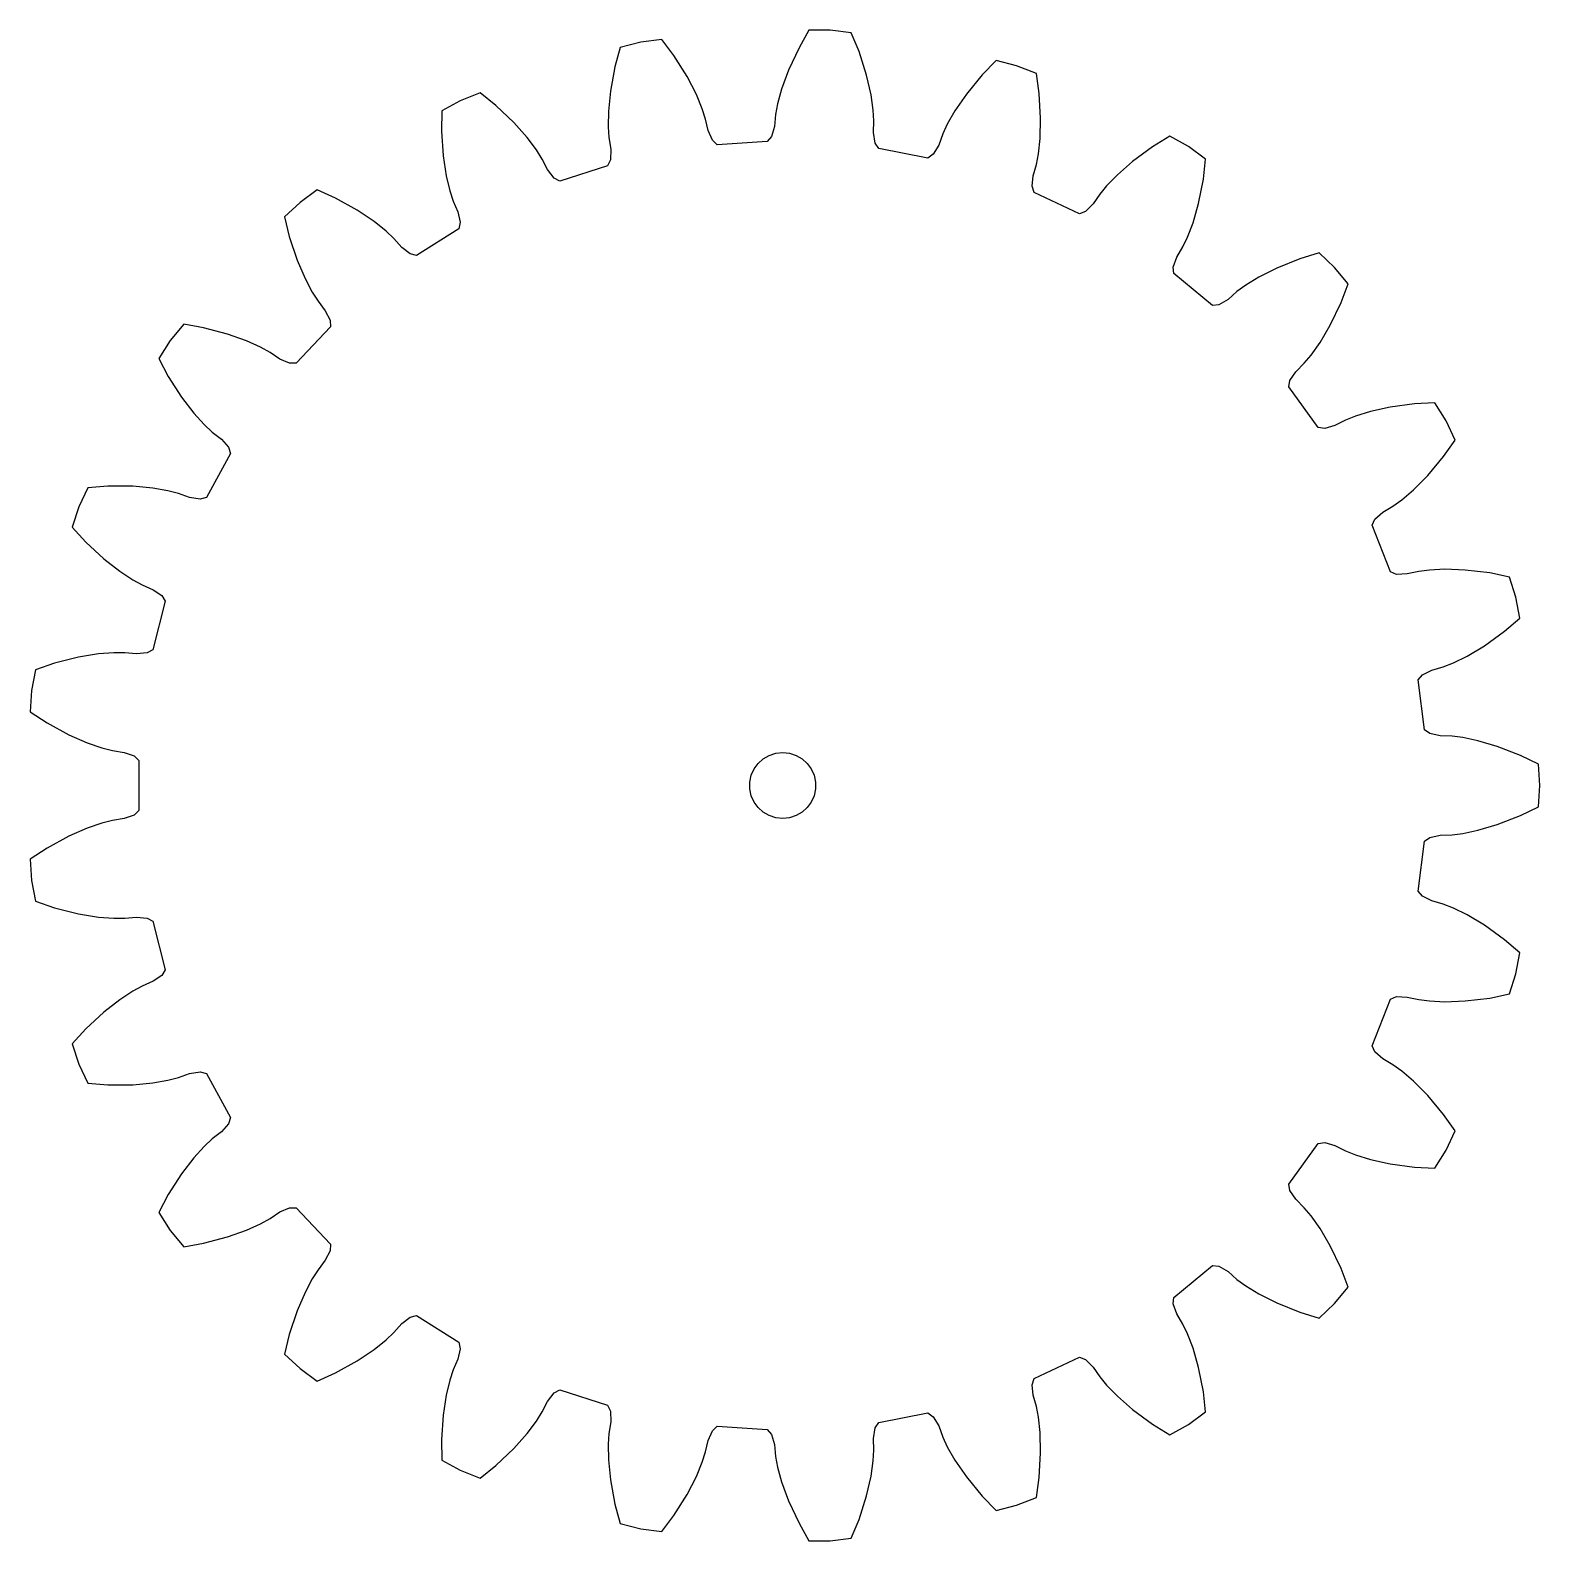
# Model space of a CAD drawing. Header units: metres. Extents: x -34.2 to 34.4, y -34.3 to 34.3.
import ezdxf

# ---------------------------------------------------------------- set-up
doc = ezdxf.new("R2010")
doc.units = ezdxf.units.M

msp = doc.modelspace()

# ---------------------------------------------------------------- linework, layer by layer
for p, q in [((1.193, 34.31), (0.741, 33.516)), ((2.159, 34.31), (1.193, 34.31)), ((3.116, 34.189), (2.159, 34.31)), ((-6.442, 33.769), (-7.377, 33.528)), ((-5.484, 33.89), (-6.442, 33.769)), ((-4.935, 33.159), (-5.484, 33.89)), ((3.466, 33.344), (3.116, 34.189)), ((-7.377, 33.528), (-7.618, 32.647)), ((-4.337, 32.205), (-4.935, 33.159)), ((0.741, 33.516), (0.267, 32.494)), ((3.808, 32.272), (3.466, 33.344)), ((-7.618, 32.647), (-7.823, 31.54)), ((0.267, 32.494), (-0.047, 31.636)), ((4.012, 31.38), (3.808, 32.272)), ((9.052, 32.279), (8.34, 31.407)), ((9.688, 32.935), (9.052, 32.279)), ((10.623, 32.695), (9.688, 32.935)), ((11.521, 32.339), (10.623, 32.695)), ((11.649, 31.435), (11.521, 32.339)), ((-3.918, 31.392), (-4.337, 32.205)), ((-0.047, 31.636), (-0.232, 30.958)), ((-14.637, 31.106), (-15.483, 30.641)), ((-13.74, 31.461), (-14.637, 31.106)), ((-13.026, 30.889), (-13.74, 31.461)), ((-12.21, 30.114), (-13.026, 30.889)), ((-7.823, 31.54), (-7.913, 30.63)), ((-3.65, 30.743), (-3.918, 31.392)), ((-0.232, 30.958), (-0.322, 30.475)), ((4.11, 30.685), (4.012, 31.38)), ((8.34, 31.407), (7.822, 30.654)), ((11.714, 30.311), (11.649, 31.435)), ((-15.483, 30.641), (-15.497, 29.727)), ((-7.913, 30.63), (-7.924, 29.927)), ((-3.5, 30.275), (-3.65, 30.743)), ((-3.381, 29.751), (-3.5, 30.275)), ((-0.322, 30.475), (-0.375, 29.94)), ((4.139, 30.194), (4.11, 30.685)), ((4.124, 29.657), (4.139, 30.194)), ((7.822, 30.654), (7.474, 30.043)), ((11.69, 29.397), (11.714, 30.311)), ((-15.497, 29.727), (-15.42, 28.604)), ((-11.602, 29.431), (-12.21, 30.114)), ((-7.924, 29.927), (-7.89, 29.437)), ((-3.192, 29.308), (-3.381, 29.751)), ((-0.375, 29.94), (-0.506, 29.477)), ((4.197, 29.181), (4.124, 29.657)), ((7.267, 29.597), (7.083, 29.093)), ((7.474, 30.043), (7.267, 29.597)), ((-11.18, 28.869), (-11.602, 29.431)), ((-10.919, 28.453), (-11.18, 28.869)), ((-7.89, 29.437), (-7.809, 28.906)), ((-7.809, 28.906), (-7.821, 28.425)), ((-2.972, 29.105), (-3.192, 29.308)), ((-0.699, 29.248), (-2.972, 29.105)), ((-0.506, 29.477), (-0.699, 29.248)), ((4.36, 28.93), (4.197, 29.181)), ((6.596, 28.503), (4.36, 28.93)), ((7.083, 29.093), (6.84, 28.677)), ((11.612, 28.698), (11.69, 29.397)), ((16.795, 29.013), (15.888, 28.346)), ((17.574, 29.491), (16.795, 29.013)), ((18.42, 29.026), (17.574, 29.491)), ((19.201, 28.458), (18.42, 29.026)), ((-15.42, 28.604), (-15.282, 27.7)), ((-10.673, 27.975), (-10.919, 28.453)), ((-7.951, 28.156), (-10.117, 27.452)), ((-7.821, 28.425), (-7.951, 28.156)), ((6.84, 28.677), (6.596, 28.503)), ((11.37, 27.699), (11.518, 28.216)), ((11.518, 28.216), (11.612, 28.698)), ((15.888, 28.346), (15.199, 27.745)), ((19.101, 27.55), (19.201, 28.458)), ((-15.282, 27.7), (-15.118, 27.017)), ((-10.38, 27.593), (-10.673, 27.975)), ((-10.117, 27.452), (-10.38, 27.593)), ((11.322, 27.22), (11.37, 27.699)), ((15.199, 27.745), (14.711, 27.24)), ((18.884, 26.445), (19.101, 27.55)), ((-21.132, 27.056), (-21.913, 26.488)), ((-20.299, 26.679), (-21.132, 27.056)), ((-15.118, 27.017), (-14.963, 26.55)), ((11.417, 26.937), (11.322, 27.22)), ((13.478, 25.967), (11.417, 26.937)), ((14.4, 26.86), (14.095, 26.417)), ((14.711, 27.24), (14.4, 26.86)), ((-21.913, 26.488), (-22.617, 25.827)), ((-19.316, 26.132), (-20.299, 26.679)), ((-18.557, 25.621), (-19.316, 26.132)), ((-14.963, 26.55), (-14.752, 26.056)), ((14.095, 26.417), (13.757, 26.075)), ((18.633, 25.566), (18.884, 26.445)), ((-22.617, 25.827), (-22.403, 24.939)), ((-18.009, 25.182), (-18.557, 25.621)), ((-14.752, 26.056), (-14.644, 25.587)), ((-14.644, 25.587), (-14.703, 25.294)), ((13.757, 26.075), (13.478, 25.967)), ((18.384, 24.909), (18.633, 25.566)), ((-22.403, 24.939), (-22.049, 23.87)), ((-17.652, 24.844), (-18.009, 25.182)), ((-17.295, 24.442), (-17.652, 24.844)), ((-14.703, 25.294), (-16.626, 24.073)), ((18.173, 24.466), (18.384, 24.909)), ((-16.916, 24.145), (-17.295, 24.442)), ((-16.626, 24.073), (-16.916, 24.145)), ((17.902, 24.002), (18.173, 24.466)), ((24.356, 24.194), (23.483, 23.925)), ((25.06, 23.533), (24.356, 24.194)), ((-22.049, 23.87), (-21.69, 23.029)), ((17.736, 23.55), (17.902, 24.002)), ((17.758, 23.251), (17.736, 23.55)), ((22.438, 23.505), (21.622, 23.094)), ((23.483, 23.925), (22.438, 23.505)), ((25.676, 22.789), (25.06, 23.533)), ((-21.69, 23.029), (-21.361, 22.408)), ((19.512, 21.8), (17.758, 23.251)), ((21.023, 22.726), (20.627, 22.435)), ((21.622, 23.094), (21.023, 22.726)), ((25.352, 21.934), (25.676, 22.789)), ((-21.361, 22.408), (-21.096, 21.995)), ((-21.096, 21.995), (-20.769, 21.569)), ((20.222, 22.082), (19.809, 21.834)), ((20.627, 22.435), (20.222, 22.082)), ((-20.769, 21.569), (-20.547, 21.141)), ((19.809, 21.834), (19.512, 21.8)), ((24.867, 20.918), (25.352, 21.934)), ((-27.197, 20.951), (-27.812, 20.207)), ((-26.296, 20.793), (-27.197, 20.951)), ((-25.207, 20.507), (-26.296, 20.793)), ((-20.532, 20.842), (-22.09, 19.182)), ((-20.547, 21.141), (-20.532, 20.842)), ((24.406, 20.129), (24.867, 20.918)), ((-27.812, 20.207), (-28.329, 19.391)), ((-24.346, 20.202), (-25.207, 20.507)), ((-23.705, 19.912), (-24.346, 20.202)), ((-23.276, 19.673), (-23.705, 19.912)), ((24.001, 19.554), (24.406, 20.129)), ((-28.329, 19.391), (-27.901, 18.584)), ((-22.83, 19.373), (-23.276, 19.673)), ((-22.39, 19.179), (-22.83, 19.373)), ((23.686, 19.178), (24.001, 19.554)), ((-27.901, 18.584), (-27.293, 17.637)), ((-22.09, 19.182), (-22.39, 19.179)), ((23.035, 18.399), (23.308, 18.796)), ((23.308, 18.796), (23.686, 19.178)), ((22.982, 18.105), (23.035, 18.399)), ((24.32, 16.263), (22.982, 18.105)), ((-27.293, 17.637), (-26.736, 16.912)), ((27.579, 17.186), (26.686, 16.991)), ((28.695, 17.333), (27.579, 17.186)), ((29.608, 17.377), (28.695, 17.333)), ((30.125, 16.561), (29.608, 17.377)), ((-26.736, 16.912), (-26.263, 16.392)), ((25.558, 16.601), (25.078, 16.359)), ((26.014, 16.784), (25.558, 16.601)), ((26.686, 16.991), (26.014, 16.784)), ((30.536, 15.688), (30.125, 16.561)), ((-26.263, 16.392), (-25.903, 16.058)), ((-25.903, 16.058), (-25.48, 15.726)), ((24.617, 16.222), (24.32, 16.263)), ((25.078, 16.359), (24.617, 16.222)), ((-25.48, 15.726), (-25.159, 15.367)), ((-25.159, 15.367), (-25.07, 15.082)), ((30.011, 14.94), (30.536, 15.688)), ((-25.07, 15.082), (-26.167, 13.086)), ((29.288, 14.077), (30.011, 14.94)), ((28.645, 13.427), (29.288, 14.077)), ((-31.552, 13.529), (-31.963, 12.655)), ((-30.641, 13.6), (-31.552, 13.529)), ((-29.515, 13.594), (-30.641, 13.6)), ((-28.605, 13.512), (-29.515, 13.594)), ((-27.913, 13.391), (-28.605, 13.512)), ((-27.437, 13.267), (-27.913, 13.391)), ((-26.931, 13.087), (-27.437, 13.267)), ((-26.456, 13.009), (-26.931, 13.087)), ((-26.167, 13.086), (-26.456, 13.009)), ((28.11, 12.971), (28.645, 13.427)), ((-31.963, 12.655), (-32.262, 11.737)), ((26.887, 12.093), (27.25, 12.409)), ((27.25, 12.409), (27.711, 12.685)), ((27.711, 12.685), (28.11, 12.971)), ((-32.262, 11.737), (-31.646, 11.061)), ((26.762, 11.821), (26.887, 12.093)), ((27.601, 9.703), (26.762, 11.821)), ((-31.646, 11.061), (-30.822, 10.295)), ((-30.822, 10.295), (-30.102, 9.731)), ((-30.102, 9.731), (-29.514, 9.346)), ((27.878, 9.59), (27.601, 9.703)), ((28.359, 9.608), (27.878, 9.59)), ((28.884, 9.723), (28.359, 9.608)), ((29.371, 9.787), (28.884, 9.723)), ((30.073, 9.821), (29.371, 9.787)), ((30.986, 9.788), (30.073, 9.821)), ((32.104, 9.653), (30.986, 9.788)), ((32.999, 9.468), (32.104, 9.653)), ((-29.514, 9.346), (-29.083, 9.111)), ((-29.083, 9.111), (-28.59, 8.895)), ((33.297, 8.549), (32.999, 9.468)), ((-28.033, 8.373), (-28.599, 6.168)), ((-28.59, 8.895), (-28.191, 8.627)), ((-28.191, 8.627), (-28.033, 8.373)), ((33.478, 7.601), (33.297, 8.549)), ((32.783, 7.008), (33.478, 7.601)), ((31.869, 6.351), (32.783, 7.008)), ((31.084, 5.882), (31.869, 6.351)), ((-33.061, 5.553), (-33.925, 5.257)), ((-31.969, 5.827), (-33.061, 5.553)), ((-31.067, 5.974), (-31.969, 5.827)), ((-30.366, 6.029), (-31.067, 5.974)), ((-29.875, 6.026), (-30.366, 6.029)), ((-29.339, 5.978), (-29.875, 6.026)), ((-28.86, 6.021), (-29.339, 5.978)), ((-28.599, 6.168), (-28.86, 6.021)), ((29.995, 5.394), (30.453, 5.573)), ((30.453, 5.573), (31.084, 5.882)), ((-33.925, 5.257), (-34.106, 4.309)), ((28.861, 4.794), (29.05, 5.026)), ((29.05, 5.026), (29.48, 5.242)), ((29.48, 5.242), (29.995, 5.394)), ((-34.106, 4.309), (-34.167, 3.345)), ((29.147, 2.534), (28.861, 4.794)), ((-34.167, 3.345), (-33.403, 2.844)), ((-33.403, 2.844), (-32.414, 2.307)), ((-32.414, 2.307), (-31.576, 1.939)), ((29.387, 2.356), (29.147, 2.534)), ((29.857, 2.254), (29.387, 2.356)), ((30.394, 2.235), (29.857, 2.254)), ((30.882, 2.176), (30.394, 2.235)), ((31.57, 2.033), (30.882, 2.176)), ((-31.576, 1.939), (-30.911, 1.712)), ((-30.911, 1.712), (-30.435, 1.593)), ((-30.435, 1.593), (-29.904, 1.506)), ((-29.904, 1.506), (-29.45, 1.346)), ((-0.61, 1.37), (-0.312, 1.467)), ((-0.312, 1.467), (0, 1.5)), ((0, 1.5), (0.312, 1.467)), ((0.312, 1.467), (0.61, 1.37)), ((32.447, 1.774), (31.57, 2.033)), ((33.496, 1.365), (32.447, 1.774)), ((-29.45, 1.346), (-29.235, 1.139)), ((-29.235, 1.139), (-29.235, -1.139)), ((-1.427, 0.464), (-1.299, 0.75)), ((-1.299, 0.75), (-1.115, 1.004)), ((-1.115, 1.004), (-0.882, 1.214)), ((-0.882, 1.214), (-0.61, 1.37)), ((0.61, 1.37), (0.882, 1.214)), ((0.882, 1.214), (1.115, 1.004)), ((1.115, 1.004), (1.299, 0.75)), ((1.299, 0.75), (1.427, 0.464)), ((34.317, 0.964), (33.496, 1.365)), ((34.377, 0), (34.317, 0.964)), ((-1.492, 0.157), (-1.427, 0.464)), ((-1.492, -0.157), (-1.492, 0.157)), ((1.427, 0.464), (1.492, 0.157)), ((1.492, 0.157), (1.492, -0.157)), ((-1.427, -0.464), (-1.492, -0.157)), ((-1.299, -0.75), (-1.427, -0.464)), ((1.427, -0.464), (1.299, -0.75)), ((1.492, -0.157), (1.427, -0.464)), ((34.317, -0.964), (34.377, 0)), ((-29.45, -1.346), (-29.904, -1.506)), ((-29.235, -1.139), (-29.45, -1.346)), ((-1.115, -1.004), (-1.299, -0.75)), ((-0.882, -1.214), (-1.115, -1.004)), ((-0.61, -1.37), (-0.882, -1.214)), ((-0.312, -1.467), (-0.61, -1.37)), ((0.61, -1.37), (0.312, -1.467)), ((0.882, -1.214), (0.61, -1.37)), ((1.115, -1.004), (0.882, -1.214)), ((1.299, -0.75), (1.115, -1.004)), ((32.447, -1.774), (33.496, -1.365)), ((33.496, -1.365), (34.317, -0.964)), ((-31.576, -1.939), (-32.414, -2.307)), ((-30.911, -1.712), (-31.576, -1.939)), ((-30.435, -1.593), (-30.911, -1.712)), ((-29.904, -1.506), (-30.435, -1.593)), ((0, -1.5), (-0.312, -1.467)), ((0.312, -1.467), (0, -1.5)), ((30.882, -2.176), (31.57, -2.033)), ((31.57, -2.033), (32.447, -1.774)), ((-32.414, -2.307), (-33.403, -2.844)), ((28.861, -4.794), (29.147, -2.534)), ((29.147, -2.534), (29.387, -2.356)), ((29.387, -2.356), (29.857, -2.254)), ((29.857, -2.254), (30.394, -2.235)), ((30.394, -2.235), (30.882, -2.176)), ((-33.403, -2.844), (-34.167, -3.345)), ((-34.167, -3.345), (-34.106, -4.309)), ((-34.106, -4.309), (-33.925, -5.257)), ((29.05, -5.026), (28.861, -4.794)), ((-33.925, -5.257), (-33.061, -5.553)), ((29.48, -5.242), (29.05, -5.026)), ((29.995, -5.394), (29.48, -5.242)), ((30.453, -5.573), (29.995, -5.394)), ((-33.061, -5.553), (-31.969, -5.827)), ((-31.969, -5.827), (-31.067, -5.974)), ((-31.067, -5.974), (-30.366, -6.029)), ((-30.366, -6.029), (-29.875, -6.026)), ((-29.875, -6.026), (-29.339, -5.978)), ((-29.339, -5.978), (-28.86, -6.021)), ((-28.86, -6.021), (-28.599, -6.168)), ((-28.599, -6.168), (-28.033, -8.373)), ((31.084, -5.882), (30.453, -5.573)), ((31.869, -6.351), (31.084, -5.882)), ((32.783, -7.008), (31.869, -6.351)), ((33.478, -7.601), (32.783, -7.008)), ((33.297, -8.549), (33.478, -7.601)), ((-28.59, -8.895), (-29.083, -9.111)), ((-28.191, -8.627), (-28.59, -8.895)), ((-28.033, -8.373), (-28.191, -8.627)), ((32.999, -9.468), (33.297, -8.549)), ((-29.514, -9.346), (-30.102, -9.731)), ((-29.083, -9.111), (-29.514, -9.346)), ((27.601, -9.703), (27.878, -9.59)), ((27.878, -9.59), (28.359, -9.608)), ((32.104, -9.653), (32.999, -9.468)), ((-30.102, -9.731), (-30.822, -10.295)), ((26.762, -11.821), (27.601, -9.703)), ((28.359, -9.608), (28.884, -9.723)), ((28.884, -9.723), (29.371, -9.787)), ((29.371, -9.787), (30.073, -9.821)), ((30.073, -9.821), (30.986, -9.788)), ((30.986, -9.788), (32.104, -9.653)), ((-30.822, -10.295), (-31.646, -11.061)), ((-31.646, -11.061), (-32.262, -11.737)), ((-32.262, -11.737), (-31.963, -12.655)), ((26.887, -12.093), (26.762, -11.821)), ((27.25, -12.409), (26.887, -12.093)), ((-31.963, -12.655), (-31.552, -13.529)), ((-26.931, -13.087), (-26.456, -13.009)), ((-26.456, -13.009), (-26.167, -13.086)), ((27.711, -12.685), (27.25, -12.409)), ((28.11, -12.971), (27.711, -12.685)), ((28.645, -13.427), (28.11, -12.971)), ((-31.552, -13.529), (-30.641, -13.6)), ((-30.641, -13.6), (-29.515, -13.594)), ((-29.515, -13.594), (-28.605, -13.512)), ((-28.605, -13.512), (-27.913, -13.391)), ((-27.913, -13.391), (-27.437, -13.267)), ((-27.437, -13.267), (-26.931, -13.087)), ((-26.167, -13.086), (-25.07, -15.082)), ((29.288, -14.077), (28.645, -13.427)), ((30.011, -14.94), (29.288, -14.077)), ((-25.07, -15.082), (-25.159, -15.367)), ((30.536, -15.688), (30.011, -14.94)), ((-25.48, -15.726), (-25.903, -16.058)), ((-25.159, -15.367), (-25.48, -15.726)), ((30.125, -16.561), (30.536, -15.688)), ((-26.263, -16.392), (-26.736, -16.912)), ((-25.903, -16.058), (-26.263, -16.392)), ((22.982, -18.105), (24.32, -16.263)), ((24.32, -16.263), (24.617, -16.222)), ((24.617, -16.222), (25.078, -16.359)), ((25.078, -16.359), (25.558, -16.601)), ((-26.736, -16.912), (-27.293, -17.637)), ((25.558, -16.601), (26.014, -16.784)), ((26.014, -16.784), (26.686, -16.991)), ((26.686, -16.991), (27.579, -17.186)), ((29.608, -17.377), (30.125, -16.561)), ((-27.293, -17.637), (-27.901, -18.584)), ((27.579, -17.186), (28.695, -17.333)), ((28.695, -17.333), (29.608, -17.377)), ((23.035, -18.399), (22.982, -18.105)), ((23.308, -18.796), (23.035, -18.399)), ((-27.901, -18.584), (-28.329, -19.391)), ((-22.83, -19.373), (-22.39, -19.179)), ((-22.39, -19.179), (-22.09, -19.182)), ((-22.09, -19.182), (-20.532, -20.842)), ((23.686, -19.178), (23.308, -18.796)), ((24.001, -19.554), (23.686, -19.178)), ((-28.329, -19.391), (-27.812, -20.207)), ((-23.705, -19.912), (-23.276, -19.673)), ((-23.276, -19.673), (-22.83, -19.373)), ((24.406, -20.129), (24.001, -19.554)), ((-27.812, -20.207), (-27.197, -20.951)), ((-26.296, -20.793), (-25.207, -20.507)), ((-25.207, -20.507), (-24.346, -20.202)), ((-24.346, -20.202), (-23.705, -19.912)), ((24.867, -20.918), (24.406, -20.129)), ((-27.197, -20.951), (-26.296, -20.793)), ((-20.547, -21.141), (-20.769, -21.569)), ((-20.532, -20.842), (-20.547, -21.141)), ((25.352, -21.934), (24.867, -20.918)), ((-20.769, -21.569), (-21.096, -21.995)), ((17.758, -23.251), (19.512, -21.8)), ((19.512, -21.8), (19.809, -21.834)), ((19.809, -21.834), (20.222, -22.082)), ((25.676, -22.789), (25.352, -21.934)), ((-21.361, -22.408), (-21.69, -23.029)), ((-21.096, -21.995), (-21.361, -22.408)), ((20.222, -22.082), (20.627, -22.435)), ((20.627, -22.435), (21.023, -22.726)), ((-21.69, -23.029), (-22.049, -23.87)), ((17.736, -23.55), (17.758, -23.251)), ((21.023, -22.726), (21.622, -23.094)), ((21.622, -23.094), (22.438, -23.505)), ((25.06, -23.533), (25.676, -22.789)), ((-22.049, -23.87), (-22.403, -24.939)), ((17.902, -24.002), (17.736, -23.55)), ((18.173, -24.466), (17.902, -24.002)), ((22.438, -23.505), (23.483, -23.925)), ((23.483, -23.925), (24.356, -24.194)), ((24.356, -24.194), (25.06, -23.533)), ((-17.652, -24.844), (-17.295, -24.442)), ((-17.295, -24.442), (-16.916, -24.145)), ((-16.916, -24.145), (-16.626, -24.073)), ((-16.626, -24.073), (-14.703, -25.294)), ((18.384, -24.909), (18.173, -24.466)), ((-22.403, -24.939), (-22.617, -25.827)), ((-18.557, -25.621), (-18.009, -25.182)), ((-18.009, -25.182), (-17.652, -24.844)), ((-14.703, -25.294), (-14.644, -25.587)), ((18.633, -25.566), (18.384, -24.909)), ((-22.617, -25.827), (-21.913, -26.488)), ((-19.316, -26.132), (-18.557, -25.621)), ((-14.752, -26.056), (-14.963, -26.55)), ((-14.644, -25.587), (-14.752, -26.056)), ((11.417, -26.937), (13.478, -25.967)), ((13.478, -25.967), (13.757, -26.075)), ((13.757, -26.075), (14.095, -26.417)), ((18.884, -26.445), (18.633, -25.566)), ((-21.913, -26.488), (-21.132, -27.056)), ((-21.132, -27.056), (-20.299, -26.679)), ((-20.299, -26.679), (-19.316, -26.132)), ((-14.963, -26.55), (-15.118, -27.017)), ((14.095, -26.417), (14.4, -26.86)), ((19.101, -27.55), (18.884, -26.445)), ((-15.118, -27.017), (-15.282, -27.7)), ((11.322, -27.22), (11.417, -26.937)), ((11.37, -27.699), (11.322, -27.22)), ((14.4, -26.86), (14.711, -27.24)), ((14.711, -27.24), (15.199, -27.745)), ((-15.282, -27.7), (-15.42, -28.604)), ((-10.919, -28.453), (-10.673, -27.975)), ((-10.673, -27.975), (-10.38, -27.593)), ((-10.38, -27.593), (-10.117, -27.452)), ((-10.117, -27.452), (-7.951, -28.156)), ((11.518, -28.216), (11.37, -27.699)), ((15.199, -27.745), (15.888, -28.346)), ((19.201, -28.458), (19.101, -27.55)), ((-15.42, -28.604), (-15.497, -29.727)), ((-11.18, -28.869), (-10.919, -28.453)), ((-7.951, -28.156), (-7.821, -28.425)), ((-7.821, -28.425), (-7.809, -28.906)), ((4.36, -28.93), (6.596, -28.503)), ((6.596, -28.503), (6.84, -28.677)), ((6.84, -28.677), (7.083, -29.093)), ((11.612, -28.698), (11.518, -28.216)), ((11.69, -29.397), (11.612, -28.698)), ((15.888, -28.346), (16.795, -29.013)), ((18.42, -29.026), (19.201, -28.458)), ((-12.21, -30.114), (-11.602, -29.431)), ((-11.602, -29.431), (-11.18, -28.869)), ((-7.89, -29.437), (-7.924, -29.927)), ((-7.809, -28.906), (-7.89, -29.437)), ((-3.381, -29.751), (-3.192, -29.308)), ((-3.192, -29.308), (-2.972, -29.105)), ((-2.972, -29.105), (-0.699, -29.248)), ((-0.699, -29.248), (-0.506, -29.477)), ((-0.506, -29.477), (-0.375, -29.94)), ((4.124, -29.657), (4.197, -29.181)), ((4.197, -29.181), (4.36, -28.93)), ((7.083, -29.093), (7.267, -29.597)), ((11.714, -30.311), (11.69, -29.397)), ((16.795, -29.013), (17.574, -29.491)), ((17.574, -29.491), (18.42, -29.026)), ((-15.497, -29.727), (-15.483, -30.641)), ((-13.026, -30.889), (-12.21, -30.114)), ((-7.924, -29.927), (-7.913, -30.63)), ((-3.5, -30.275), (-3.381, -29.751)), ((-0.375, -29.94), (-0.322, -30.475)), ((4.139, -30.194), (4.124, -29.657)), ((7.267, -29.597), (7.474, -30.043)), ((7.474, -30.043), (7.822, -30.654)), ((-15.483, -30.641), (-14.637, -31.106)), ((-7.913, -30.63), (-7.823, -31.54)), ((-3.918, -31.392), (-3.65, -30.743)), ((-3.65, -30.743), (-3.5, -30.275)), ((-0.322, -30.475), (-0.232, -30.958)), ((4.012, -31.38), (4.11, -30.685)), ((4.11, -30.685), (4.139, -30.194)), ((7.822, -30.654), (8.34, -31.407)), ((11.649, -31.435), (11.714, -30.311)), ((-14.637, -31.106), (-13.74, -31.461)), ((-13.74, -31.461), (-13.026, -30.889)), ((-7.823, -31.54), (-7.618, -32.647)), ((-4.337, -32.205), (-3.918, -31.392)), ((-0.232, -30.958), (-0.047, -31.636)), ((3.808, -32.272), (4.012, -31.38)), ((8.34, -31.407), (9.052, -32.279)), ((11.521, -32.339), (11.649, -31.435)), ((-4.935, -33.159), (-4.337, -32.205)), ((-0.047, -31.636), (0.267, -32.494)), ((-7.618, -32.647), (-7.377, -33.528)), ((0.267, -32.494), (0.741, -33.516)), ((3.466, -33.344), (3.808, -32.272)), ((9.052, -32.279), (9.688, -32.935)), ((9.688, -32.935), (10.623, -32.695)), ((10.623, -32.695), (11.521, -32.339)), ((-7.377, -33.528), (-6.442, -33.769)), ((-5.484, -33.89), (-4.935, -33.159)), ((0.741, -33.516), (1.193, -34.31)), ((3.116, -34.189), (3.466, -33.344)), ((-6.442, -33.769), (-5.484, -33.89)), ((1.193, -34.31), (2.159, -34.31)), ((2.159, -34.31), (3.116, -34.189))]:
    msp.add_line(p, q)

doc.saveas('drawing.dxf')
